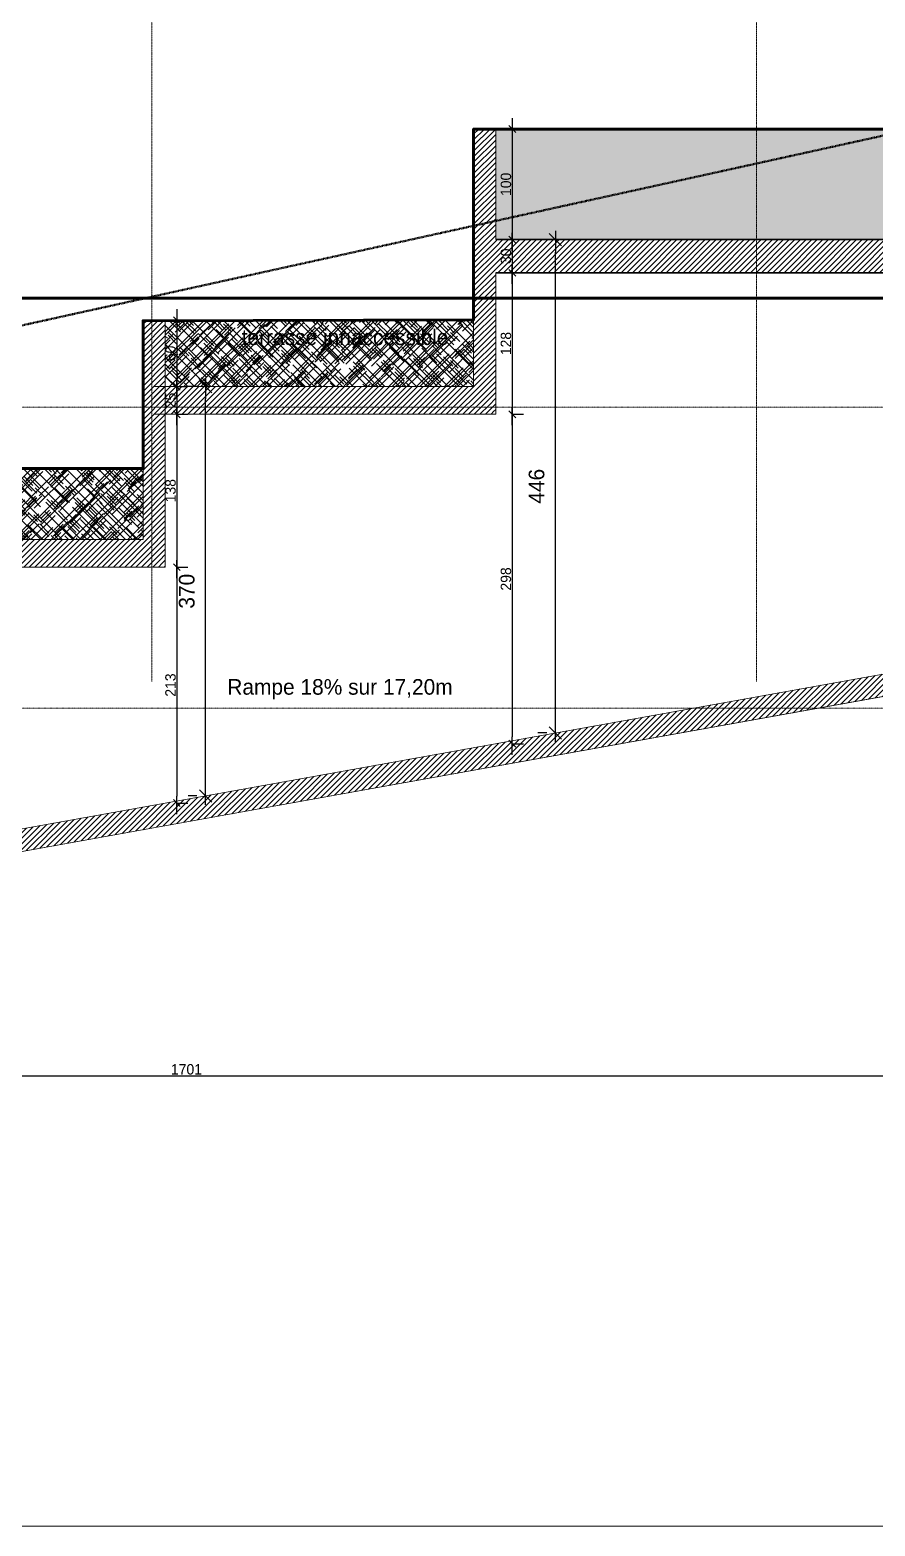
# Model space of a CAD drawing. Header units: millimetres. Extents: x -26249 to 60250, y -21218 to 23336.
# Drawn here: x -4869 to -4105, y 7356 to 8708 of the extents above; entities that cross this region are included whole.
import ezdxf

# ---------------------------------------------------------------- set-up
doc = ezdxf.new("R2010")
doc.units = ezdxf.units.MM
for name, pattern in [('Style de ligne -1', [0.41664, 0.20828, -0.20836]), ('Style de ligne -6', [1.04164, 0.625, -0.20828, 0.06943, -0.13893]), ('VW-01', [0.41656, 0.20828, -0.20828])]:
    doc.linetypes.add(name, pattern=pattern)
for name, color, linetype, lineweight in [('01_murs_coup', 5, 'Continuous', 60), ('B GÈnÈral_Hatch', 7, 'Continuous', 5), ('B Général', 7, 'Continuous', 5), ('C ANNOTATIONS-cotation', 7, 'Continuous', 5), ('C ANNOTATIONS-texte', 7, 'Continuous', 5)]:
    doc.layers.add(name, color=color, linetype=linetype, lineweight=lineweight)
doc.layers.add('C ANNOTATIONS-axes horizontaux', color=1, linetype='Style de ligne -1', lineweight=13, true_color=0xff0000)
doc.styles.add('Arial', font='arial.ttf')
doc.styles.add('Eurostile', font='')
doc.styles.get('Eurostile').set_extended_font_data('Eurostile')
doc.dimstyles.new('100é', dxfattribs={"dimtxt": 20.229601, "dimasz": 6.232178, "dimexe": 10, "dimexo": 25, "dimgap": 1, "dimtad": 1, "dimdec": 1, "dimtxsty": 'Arial', "dimblk": 'VW_SLASH', "dimblk1": 'VW_SLASH', "dimblk2": 'VW_SLASH', "dimcen": 0, "dimdle": 10, "dimazin": 0, "dimtfac": 1, "dimtdec": 1, "dimtix": 1, "dimtmove": 0, "dimatfit": 0, "dimldrblk": 'VW_FILLEDARROW', "dimfxl": 25, "dimfxlon": 1, "dimfrac": 2, "dimtolj": 1, "dimarcsym": 0})
doc.dimstyles.new('Arch', dxfattribs={"dimtxt": 20.229601, "dimasz": 11.224121, "dimexe": 15.875, "dimexo": 7.9375, "dimgap": 7.9375, "dimtad": 1, "dimdec": 1, "dimtxsty": 'Arial', "dimblk": 'VW_SLASH-1', "dimblk1": 'VW_SLASH-1', "dimblk2": 'VW_SLASH-1', "dimcen": 0, "dimdle": 7.9375, "dimazin": 0, "dimtfac": 1, "dimtdec": 1, "dimtix": 1, "dimtmove": 0, "dimatfit": 0, "dimldrblk": 'VW_FILLEDARROW-1', "dimfxl": 1, "dimfrac": 2, "dimtolj": 1, "dimarcsym": 0})
pattern_1 = [(225, (2864.038, 27137.995), (-23.212778, 1.975556), [44.003255, -6.28618]), (225, (2867.619, 27144.786), (3.5471, 28.555677), [18.85854, -31.430896]), (225, (2860.895, 27141.138), (-2.536633, 22.539133), [40.349175, -45.50013]), (225, (2862.433, 27145.774), (-26.400366, -1.257412), [38.97431, -11.315123]), (225, (2857.752, 27144.281), (-12.572359, 12.572359), [11.783446, -2.945862]), (225, (2856.18, 27145.853), (-12.572359, 12.572359), [9.864344, -16.094456]), (225, (2854.609, 27147.425), (-12.572359, 12.572359), []), (225, (2863.853, 27159.726), (-12.572359, 12.572359), [66.77512, -54.63419]), (315, (2857.617, 27141.206), (-24.694444, -4.198056), [44.003455, -6.28621]), (315, (2852.185, 27150.096), (29.633333, -0.987778), [18.858624, -31.43104]), (315, (2863.297, 27142.687), (6.6675, 21.731111), [40.34934, -45.50032]), (315, (2858.111, 27152.071), (-24.941389, -3.704167), [38.97449, -11.315174]), (315, (2855.642, 27157.998), (-16.792222, -11.853333), [11.78373, -2.945933]), (315, (2860.334, 27156.27), (15.804444, 12.841111), [9.864344, -16.094456]), (315, (2862.31, 27157.504), (-18.026944, -10.618611), []), (315, (2859.593, 27164.171), (-14.322778, -14.569722), [66.77531, -54.63435])]
pattern_2 = [(225, (2864.038, 27137.9953), (-2.4253472, 2.64583333), [])]

# ---------------------------------------------------------------- blocks, each defined once
blk = doc.blocks.new('Groupe-207-1')
at = {"layer": 'B Général', "color": 1, "linetype": 'VW-01', "lineweight": 50, "true_color": 0xff0000, "flags": 128}
blk.add_lwpolyline([(4065, 17904.1), (4905, 18095.1), (6679.9, 18463.1), (7279.2, 18595.1), (8570, 18880.1), (8911.4, 18943.1), (10746, 19207.1), (11432.3, 19314.1), (12320, 19448.1), (12871.6, 19554.3)], dxfattribs=at)
blk = doc.blocks.new('axes 2')
at = {"layer": 'B Général', "color": 1, "linetype": 'Style de ligne -6', "lineweight": 13}
for p, q in [((-589.328, -1173.93), (-589.328, 1361.07)), ((-43.328, -1173.93), (-43.328, 1361.07))]:
    blk.add_line(p, q, dxfattribs=at)
at = {"layer": 'C ANNOTATIONS-axes horizontaux', "color": 5, "true_color": 0x0000ff}
for p, q in [((4705, -925.93), (-4705, -925.93)), ((4705, -1197.93), (-4705, -1197.93))]:
    blk.add_line(p, q, dxfattribs=at)
blk = doc.blocks.new('VW_SLASH-1')
at = {"color": 0, "linetype": 'ByBlock', "lineweight": -2}
blk.add_line((0.71, 0), (-1, 0), dxfattribs=at)
at = {"color": 0, "linetype": 'Continuous', "lineweight": 20, "flags": 128}
blk.add_lwpolyline([(0.5, 0.5), (-0.5, -0.5)], dxfattribs=at)
blk = doc.blocks.new('*D147')
at = {"layer": 'C ANNOTATIONS-cotation', "color": 0, "linetype": 'Continuous', "lineweight": -2, "transparency": 16777216}
for p, q in [((-4717.9, 8385.9), (-4725.8, 8385.9)), ((-4710, 8027.2), (-4710, 8374.7)), ((-4717.9, 8015.9), (-4725.8, 8015.9))]:
    blk.add_line(p, q, dxfattribs=at)
at = {"layer": 'Defpoints', "color": 0, "linetype": 'Continuous', "transparency": 16777216}
for p in [(-4710, 8385.9), (-4710, 8385.9), (-4710, 8015.9)]:
    blk.add_point(p, dxfattribs=at)
at = {"layer": 'C ANNOTATIONS-cotation', "color": 0, "linetype": 'Continuous', "lineweight": -2, "transparency": 16777216, "xscale": 11.22412109375, "yscale": 11.22412109375, "zscale": 11.22412109375}
for p, rotation in [((-4710, 8385.9), 90), ((-4710, 8015.9), 270)]:
    blk.add_blockref('VW_SLASH-1', p, dxfattribs=dict(at, rotation=rotation))
at = {"layer": 'C ANNOTATIONS-cotation', "color": 0, "linetype": 'Continuous', "lineweight": 5, "transparency": 16777216, "insert": (-4727, 8200.9), "char_height": 14.12, "attachment_point": 5, "rotation": 90, "style": 'Eurostile'}
blk.add_mtext('\\A1;370', dxfattribs=at)
blk = doc.blocks.new('VW_FILLEDARROW-1')
at = {"linetype": 'Continuous', "lineweight": 0}
blk.add_hatch(color=0, dxfattribs=at).paths.add_polyline_path([(-1.41, 0.38), (0, 0), (-1.41, -0.38)])
at = {"color": 0, "linetype": 'Continuous', "lineweight": 5, "flags": 128}
blk.add_lwpolyline([(-1.41, 0.38), (0, 0), (-1.41, -0.38)], close=True, dxfattribs=at)
blk = doc.blocks.new('*D148')
at = {"layer": 'C ANNOTATIONS-cotation', "color": 0, "linetype": 'Continuous', "lineweight": -2, "transparency": 16777216}
for p, q in [((-4401.9, 8518.7), (-4409.8, 8518.7)), ((-4394, 8084), (-4394, 8507.5)), ((-4401.9, 8072.8), (-4409.8, 8072.8))]:
    blk.add_line(p, q, dxfattribs=at)
at = {"layer": 'Defpoints', "color": 0, "linetype": 'Continuous', "transparency": 16777216}
for p in [(-4394, 8518.7), (-4394, 8518.7), (-4394, 8072.8)]:
    blk.add_point(p, dxfattribs=at)
at = {"layer": 'C ANNOTATIONS-cotation', "color": 0, "linetype": 'Continuous', "lineweight": -2, "transparency": 16777216, "xscale": 11.22412109375, "yscale": 11.22412109375, "zscale": 11.22412109375}
for p, rotation in [((-4394, 8518.7), 90), ((-4394, 8072.8), 270)]:
    blk.add_blockref('VW_SLASH-1', p, dxfattribs=dict(at, rotation=rotation))
at = {"layer": 'C ANNOTATIONS-cotation', "color": 0, "linetype": 'Continuous', "lineweight": 5, "transparency": 16777216, "insert": (-4411, 8295.8), "char_height": 14.12, "attachment_point": 5, "rotation": 90, "style": 'Eurostile'}
blk.add_mtext('\\A1;446', dxfattribs=at)
blk = doc.blocks.new('VW_SLASH')
at = {"color": 0, "linetype": 'ByBlock', "lineweight": -2}
blk.add_line((1.6, 0), (-1, 0), dxfattribs=at)
at = {"color": 0, "linetype": 'Continuous', "lineweight": 20, "flags": 128}
blk.add_lwpolyline([(0.5, 0.5), (-0.5, -0.5)], dxfattribs=at)
blk = doc.blocks.new('*D169')
at = {"layer": 'C ANNOTATIONS-cotation', "color": 0, "linetype": 'Continuous', "lineweight": -2, "transparency": 16777216}
for p, q in [((-4736, 8222.7), (-4726, 8222.7)), ((-4736, 8216.5), (-4736, 8015.6)), ((-4736, 8009.4), (-4726, 8009.4))]:
    blk.add_line(p, q, dxfattribs=at)
at = {"layer": 'Defpoints', "color": 0, "linetype": 'Continuous', "transparency": 16777216}
for p in [(-4746.4, 8222.7), (-4746.4, 8009.4), (-4736, 8009.4)]:
    blk.add_point(p, dxfattribs=at)
at = {"layer": 'C ANNOTATIONS-cotation', "color": 0, "linetype": 'Continuous', "lineweight": -2, "transparency": 16777216, "xscale": 6.232177734375, "yscale": 6.232177734375, "zscale": 6.232177734375}
for p, rotation in [((-4736, 8222.7), 90), ((-4736, 8009.4), 270)]:
    blk.add_blockref('VW_SLASH', p, dxfattribs=dict(at, rotation=rotation))
at = {"layer": 'C ANNOTATIONS-cotation', "color": 0, "linetype": 'Continuous', "lineweight": 5, "transparency": 16777216, "insert": (-4741.7, 8116.1), "char_height": 9.41, "attachment_point": 5, "rotation": 90, "style": 'Eurostile'}
blk.add_mtext('\\A1;213', dxfattribs=at)
blk = doc.blocks.new('VW_FILLEDARROW')
at = {"linetype": 'Continuous', "lineweight": 0}
blk.add_hatch(color=0, dxfattribs=at).paths.add_polyline_path([(-1.6, 0.43), (0, 0), (-1.6, -0.43)])
at = {"color": 0, "linetype": 'Continuous', "lineweight": 5, "flags": 128}
blk.add_lwpolyline([(-1.6, 0.43), (0, 0), (-1.6, -0.43)], close=True, dxfattribs=at)
blk = doc.blocks.new('*D170')
at = {"layer": 'C ANNOTATIONS-cotation', "color": 0, "linetype": 'Continuous', "lineweight": -2, "transparency": 16777216}
for p, q in [((-4736, 8360.9), (-4726, 8360.9)), ((-4736, 8354.7), (-4736, 8229)), ((-4736, 8222.7), (-4726, 8222.7))]:
    blk.add_line(p, q, dxfattribs=at)
at = {"layer": 'Defpoints', "color": 0, "linetype": 'Continuous', "transparency": 16777216}
for p in [(-4746.4, 8360.9), (-4746.4, 8222.7), (-4736, 8222.7)]:
    blk.add_point(p, dxfattribs=at)
at = {"layer": 'C ANNOTATIONS-cotation', "color": 0, "linetype": 'Continuous', "lineweight": -2, "transparency": 16777216, "xscale": 6.232177734375, "yscale": 6.232177734375, "zscale": 6.232177734375}
for p, rotation in [((-4736, 8360.9), 90), ((-4736, 8222.7), 270)]:
    blk.add_blockref('VW_SLASH', p, dxfattribs=dict(at, rotation=rotation))
at = {"layer": 'C ANNOTATIONS-cotation', "color": 0, "linetype": 'Continuous', "lineweight": 5, "transparency": 16777216, "insert": (-4741.7, 8291.8), "char_height": 9.41, "attachment_point": 5, "rotation": 90, "style": 'Eurostile'}
blk.add_mtext('\\A1;138', dxfattribs=at)
blk = doc.blocks.new('*D171')
at = {"layer": 'C ANNOTATIONS-cotation', "color": 0, "linetype": 'Continuous', "lineweight": -2, "transparency": 16777216}
for p, q in [((-4736, 8385.9), (-4726, 8385.9)), ((-4736, 8379.7), (-4736, 8367.1)), ((-4736, 8360.9), (-4726, 8360.9))]:
    blk.add_line(p, q, dxfattribs=at)
at = {"layer": 'Defpoints', "color": 0, "linetype": 'Continuous', "transparency": 16777216}
for p in [(-4746.4, 8385.9), (-4746.4, 8360.9), (-4736, 8360.9)]:
    blk.add_point(p, dxfattribs=at)
at = {"layer": 'C ANNOTATIONS-cotation', "color": 0, "linetype": 'Continuous', "lineweight": -2, "transparency": 16777216, "xscale": 6.232177734375, "yscale": 6.232177734375, "zscale": 6.232177734375}
for p, rotation in [((-4736, 8385.9), 90), ((-4736, 8360.9), 270)]:
    blk.add_blockref('VW_SLASH', p, dxfattribs=dict(at, rotation=rotation))
at = {"layer": 'C ANNOTATIONS-cotation', "color": 0, "linetype": 'Continuous', "lineweight": 5, "transparency": 16777216, "insert": (-4741.7, 8373.4), "char_height": 9.41, "attachment_point": 5, "rotation": 90, "style": 'Eurostile'}
blk.add_mtext('\\A1;25', dxfattribs=at)
blk = doc.blocks.new('*D172')
at = {"layer": 'C ANNOTATIONS-cotation', "color": 0, "linetype": 'Continuous', "lineweight": -2, "transparency": 16777216}
for p, q in [((-4736, 8445.9), (-4726, 8445.9)), ((-4736, 8439.7), (-4736, 8392.1)), ((-4736, 8385.9), (-4726, 8385.9))]:
    blk.add_line(p, q, dxfattribs=at)
at = {"layer": 'Defpoints', "color": 0, "linetype": 'Continuous', "transparency": 16777216}
for p in [(-4746.4, 8445.9), (-4746.4, 8385.9), (-4736, 8385.9)]:
    blk.add_point(p, dxfattribs=at)
at = {"layer": 'C ANNOTATIONS-cotation', "color": 0, "linetype": 'Continuous', "lineweight": -2, "transparency": 16777216, "xscale": 6.232177734375, "yscale": 6.232177734375, "zscale": 6.232177734375}
for p, rotation in [((-4736, 8445.9), 90), ((-4736, 8385.9), 270)]:
    blk.add_blockref('VW_SLASH', p, dxfattribs=dict(at, rotation=rotation))
at = {"layer": 'C ANNOTATIONS-cotation', "color": 0, "linetype": 'Continuous', "lineweight": 5, "transparency": 16777216, "insert": (-4741.7, 8415.9), "char_height": 9.41, "attachment_point": 5, "rotation": 90, "style": 'Eurostile'}
blk.add_mtext('\\A1;60', dxfattribs=at)
blk = doc.blocks.new('*D173')
at = {"layer": 'C ANNOTATIONS-cotation', "color": 0, "linetype": 'Continuous', "lineweight": -2, "transparency": 16777216}
for p, q in [((-4433, 8360.9), (-4423, 8360.9)), ((-4433, 8354.7), (-4433, 8069.3)), ((-4433, 8063.1), (-4423, 8063.1))]:
    blk.add_line(p, q, dxfattribs=at)
at = {"layer": 'Defpoints', "color": 0, "linetype": 'Continuous', "transparency": 16777216}
for p in [(-4447.9, 8360.9), (-4447.9, 8063.1), (-4433, 8063.1)]:
    blk.add_point(p, dxfattribs=at)
at = {"layer": 'C ANNOTATIONS-cotation', "color": 0, "linetype": 'Continuous', "lineweight": -2, "transparency": 16777216, "xscale": 6.232177734375, "yscale": 6.232177734375, "zscale": 6.232177734375}
for p, rotation in [((-4433, 8360.9), 90), ((-4433, 8063.1), 270)]:
    blk.add_blockref('VW_SLASH', p, dxfattribs=dict(at, rotation=rotation))
at = {"layer": 'C ANNOTATIONS-cotation', "color": 0, "linetype": 'Continuous', "lineweight": 5, "transparency": 16777216, "insert": (-4438.7, 8212), "char_height": 9.41, "attachment_point": 5, "rotation": 90, "style": 'Eurostile'}
blk.add_mtext('\\A1;298', dxfattribs=at)
blk = doc.blocks.new('*D174')
at = {"layer": 'C ANNOTATIONS-cotation', "color": 0, "linetype": 'Continuous', "lineweight": -2, "transparency": 16777216}
for p, q in [((-4433, 8488.7), (-4423, 8488.7)), ((-4433, 8482.5), (-4433, 8367.1)), ((-4433, 8360.9), (-4423, 8360.9))]:
    blk.add_line(p, q, dxfattribs=at)
at = {"layer": 'Defpoints', "color": 0, "linetype": 'Continuous', "transparency": 16777216}
for p in [(-4447.9, 8488.7), (-4447.9, 8360.9), (-4433, 8360.9)]:
    blk.add_point(p, dxfattribs=at)
at = {"layer": 'C ANNOTATIONS-cotation', "color": 0, "linetype": 'Continuous', "lineweight": -2, "transparency": 16777216, "xscale": 6.232177734375, "yscale": 6.232177734375, "zscale": 6.232177734375}
for p, rotation in [((-4433, 8488.7), 90), ((-4433, 8360.9), 270)]:
    blk.add_blockref('VW_SLASH', p, dxfattribs=dict(at, rotation=rotation))
at = {"layer": 'C ANNOTATIONS-cotation', "color": 0, "linetype": 'Continuous', "lineweight": 5, "transparency": 16777216, "insert": (-4438.7, 8424.8), "char_height": 9.41, "attachment_point": 5, "rotation": 90, "style": 'Eurostile'}
blk.add_mtext('\\A1;128', dxfattribs=at)
blk = doc.blocks.new('*D175')
at = {"layer": 'C ANNOTATIONS-cotation', "color": 0, "linetype": 'Continuous', "lineweight": -2, "transparency": 16777216}
for p, q in [((-4433, 8518.7), (-4423, 8518.7)), ((-4433, 8512.5), (-4433, 8495)), ((-4433, 8488.7), (-4423, 8488.7))]:
    blk.add_line(p, q, dxfattribs=at)
at = {"layer": 'Defpoints', "color": 0, "linetype": 'Continuous', "transparency": 16777216}
for p in [(-4447.9, 8518.7), (-4447.9, 8488.7), (-4433, 8488.7)]:
    blk.add_point(p, dxfattribs=at)
at = {"layer": 'C ANNOTATIONS-cotation', "color": 0, "linetype": 'Continuous', "lineweight": -2, "transparency": 16777216, "xscale": 6.232177734375, "yscale": 6.232177734375, "zscale": 6.232177734375}
for p, rotation in [((-4433, 8518.7), 90), ((-4433, 8488.7), 270)]:
    blk.add_blockref('VW_SLASH', p, dxfattribs=dict(at, rotation=rotation))
at = {"layer": 'C ANNOTATIONS-cotation', "color": 0, "linetype": 'Continuous', "lineweight": 5, "transparency": 16777216, "insert": (-4438.7, 8503.7), "char_height": 9.41, "attachment_point": 5, "rotation": 90, "style": 'Eurostile'}
blk.add_mtext('\\A1;30', dxfattribs=at)
blk = doc.blocks.new('*D176')
at = {"layer": 'C ANNOTATIONS-cotation', "color": 0, "linetype": 'Continuous', "lineweight": -2, "transparency": 16777216}
for p, q in [((-4433, 8618.7), (-4423, 8618.7)), ((-4433, 8612.5), (-4433, 8525)), ((-4433, 8518.7), (-4423, 8518.7))]:
    blk.add_line(p, q, dxfattribs=at)
at = {"layer": 'Defpoints', "color": 0, "linetype": 'Continuous', "transparency": 16777216}
for p in [(-4447.9, 8618.7), (-4447.9, 8518.7), (-4433, 8518.7)]:
    blk.add_point(p, dxfattribs=at)
at = {"layer": 'C ANNOTATIONS-cotation', "color": 0, "linetype": 'Continuous', "lineweight": -2, "transparency": 16777216, "xscale": 6.232177734375, "yscale": 6.232177734375, "zscale": 6.232177734375}
for p, rotation in [((-4433, 8618.7), 90), ((-4433, 8518.7), 270)]:
    blk.add_blockref('VW_SLASH', p, dxfattribs=dict(at, rotation=rotation))
at = {"layer": 'C ANNOTATIONS-cotation', "color": 0, "linetype": 'Continuous', "lineweight": 5, "transparency": 16777216, "insert": (-4438.7, 8568.7), "char_height": 9.41, "attachment_point": 5, "rotation": 90, "style": 'Eurostile'}
blk.add_mtext('\\A1;100', dxfattribs=at)
blk = doc.blocks.new('*D181')
at = {"layer": 'C ANNOTATIONS-cotation', "color": 0, "linetype": 'Continuous', "lineweight": -2, "transparency": 16777216}
for p, q in [((-5577.7, 7788), (-5577.7, 7753)), ((-3876.9, 7788), (-3876.9, 7753)), ((-5571.5, 7763), (-3883.1, 7763))]:
    blk.add_line(p, q, dxfattribs=at)
at = {"layer": 'Defpoints', "color": 0, "linetype": 'Continuous', "transparency": 16777216}
for p in [(-3876.9, 8165.9), (-5577.7, 7859.7), (-3876.9, 7763)]:
    blk.add_point(p, dxfattribs=at)
at = {"layer": 'C ANNOTATIONS-cotation', "color": 0, "linetype": 'Continuous', "lineweight": -2, "transparency": 16777216, "xscale": 6.232177734375, "yscale": 6.232177734375, "zscale": 6.232177734375, "rotation": 180}
blk.add_blockref('VW_SLASH', (-5577.7, 7763), dxfattribs=at)
at = {"layer": 'C ANNOTATIONS-cotation', "color": 0, "linetype": 'Continuous', "lineweight": -2, "transparency": 16777216, "xscale": 6.232177734375, "yscale": 6.232177734375, "zscale": 6.232177734375}
blk.add_blockref('VW_SLASH', (-3876.9, 7763), dxfattribs=at)
at = {"layer": 'C ANNOTATIONS-cotation', "color": 0, "linetype": 'Continuous', "lineweight": 5, "transparency": 16777216, "insert": (-4727.3, 7768.7), "char_height": 9.41, "attachment_point": 5, "style": 'Eurostile'}
blk.add_mtext('\\A1;1701', dxfattribs=at)

msp = doc.modelspace()

# ---------------------------------------------------------------- hatches: boundary and pattern name
at = {"layer": 'B GÈnÈral_Hatch', "linetype": 'Continuous', "lineweight": 5}
h = msp.add_hatch(dxfattribs=at)
h.set_pattern_fill('50_BETON', angle=180, style=0, pattern_type=2)
h.set_pattern_definition(pattern_2)
h.paths.add_polyline_path([(-4467.882, 8385.887), (-4447.882, 8360.887), (-4447.882, 8618.726), (-4467.882, 8618.726)])
at = {"layer": 'B GÈnÈral_Hatch', "linetype": 'Continuous', "lineweight": 5, "true_color": 0x994c00}
h = msp.add_hatch(dxfattribs=at)
h.set_pattern_fill('H_VEGETAL 3', color=34, angle=180, style=0, pattern_type=2)
h.set_pattern_definition(pattern_1)
h.paths.add_polyline_path([(-4447.882, 8618.726), (-4447.882, 8518.726), (-3347.85, 8518.726), (-3347.85, 8618.726)])
at = {"layer": 'B GÈnÈral_Hatch', "linetype": 'Continuous', "lineweight": 5}
h = msp.add_hatch(dxfattribs=at)
h.set_pattern_fill('50_BETON', angle=180, style=0, pattern_type=2)
h.set_pattern_definition(pattern_2)
h.paths.add_polyline_path([(-3327.85, 8488.726), (-3347.85, 8518.726), (-4447.882, 8518.726), (-4447.882, 8488.726)])
h = msp.add_hatch(dxfattribs=at)
h.set_pattern_fill('50_BETON', angle=180, style=0, pattern_type=2)
h.set_pattern_definition(pattern_2)
h.paths.add_polyline_path([(-4766.446, 8247.743), (-4746.446, 8222.743), (-4746.446, 8445.452), (-4766.446, 8445.452)])
at = {"layer": 'B GÈnÈral_Hatch', "linetype": 'Continuous', "lineweight": 5, "true_color": 0x994c00}
h = msp.add_hatch(dxfattribs=at)
h.set_pattern_fill('H_VEGETAL 3', color=34, angle=180, style=0, pattern_type=2)
h.set_pattern_definition(pattern_1)
h.paths.add_polyline_path([(-4467.882, 8385.887), (-4746.446, 8385.887), (-4746.446, 8445.887), (-4467.882, 8445.887)])
at = {"layer": 'B GÈnÈral_Hatch', "linetype": 'Continuous', "lineweight": 5}
h = msp.add_hatch(dxfattribs=at)
h.set_pattern_fill('50_BETON', angle=180, style=0, pattern_type=2)
h.set_pattern_definition(pattern_2)
h.paths.add_polyline_path([(-4447.882, 8360.887), (-4467.882, 8385.887), (-4756.446, 8385.887), (-4756.446, 8360.887)])
at = {"layer": 'B GÈnÈral_Hatch', "linetype": 'Continuous', "lineweight": 5, "true_color": 0x994c00}
h = msp.add_hatch(dxfattribs=at)
h.set_pattern_fill('H_VEGETAL 3', color=34, angle=180, style=0, pattern_type=2)
h.set_pattern_definition(pattern_1)
h.paths.add_polyline_path([(-5378.974, 8311.713), (-4766.446, 8311.713), (-4766.446, 8247.743), (-5378.974, 8247.743)])
at = {"layer": 'B GÈnÈral_Hatch', "linetype": 'Continuous', "lineweight": 5}
h = msp.add_hatch(dxfattribs=at)
h.set_pattern_fill('50_BETON', angle=180, style=0, pattern_type=2)
h.set_pattern_definition(pattern_2)
h.paths.add_polyline_path([(-4746.446, 8222.743), (-4766.446, 8247.743), (-5378.974, 8247.743), (-5378.974, 8222.743)])
h = msp.add_hatch(dxfattribs=at)
h.set_pattern_fill('50_BETON', angle=180, style=0, pattern_type=2)
h.set_pattern_definition(pattern_2)
h.paths.add_polyline_path([(-3875.106, 8145.888), (-3876.891, 8165.888), (-5582.447, 7858.888), (-5580.661, 7838.888)])

# ---------------------------------------------------------------- linework, layer by layer
at = {"layer": '01_murs_coup'}
msp.add_line((187.222, 8465.888), (-11650.973, 8465.888), dxfattribs=at)
at = {"layer": 'B Général', "color": 7, "linetype": 'Continuous', "lineweight": 18}
for p, q in [((-4467.882, 8618.726), (-4467.882, 8385.887)), ((-4447.882, 8618.726), (-4447.882, 8518.726)), ((-4447.882, 8488.726), (-4447.882, 8360.887)), ((-4766.446, 8445.452), (-4766.446, 8247.743)), ((-4746.446, 8445.452), (-4746.446, 8222.743)), ((-4756.446, 8385.887), (-4467.882, 8385.887)), ((-4756.446, 8360.887), (-4447.882, 8360.887)), ((-5378.974, 8247.743), (-4766.446, 8247.743)), ((-5378.974, 8222.743), (-4746.446, 8222.743)), ((-5582.447, 7858.888), (-3876.891, 8165.888)), ((-5580.661, 7838.888), (-3875.106, 8145.888))]:
    msp.add_line(p, q, dxfattribs=at)
at = {"layer": 'B Général', "color": 7, "linetype": 'Continuous', "lineweight": 5}
for p, q in [((-4467.882, 8618.726), (-4467.882, 8385.887)), ((-4467.882, 8618.726), (-4447.882, 8618.726)), ((-4447.882, 8618.726), (-4447.882, 8518.726)), ((-4447.882, 8518.726), (-3347.85, 8518.726)), ((-4447.882, 8488.726), (-3327.85, 8488.726)), ((-4447.882, 8488.726), (-4447.882, 8360.887)), ((-4766.446, 8445.452), (-4766.446, 8247.743)), ((-4766.446, 8445.452), (-4746.446, 8445.452)), ((-4746.446, 8445.452), (-4746.446, 8222.743)), ((-4756.446, 8385.887), (-4467.882, 8385.887)), ((-4756.446, 8360.887), (-4447.882, 8360.887)), ((-4766.446, 8311.713), (-5172.446, 8311.713)), ((-5378.974, 8247.743), (-4766.446, 8247.743)), ((-5378.974, 8222.743), (-4746.446, 8222.743)), ((-5582.447, 7858.888), (-3876.891, 8165.888)), ((-5580.661, 7838.888), (-3875.106, 8145.888))]:
    msp.add_line(p, q, dxfattribs=at)
at = {"layer": 'B Général', "color": 7, "linetype": 'Continuous', "lineweight": 35}
for p, q in [((-4447.882, 8518.726), (-3347.85, 8518.726)), ((-4447.882, 8488.726), (-3327.85, 8488.726))]:
    msp.add_line(p, q, dxfattribs=at)
at = {"layer": 'B Général', "color": 7, "linetype": 'Continuous', "lineweight": 5, "flags": 128}
msp.add_lwpolyline([(-6196.656, 7858.887), (-7862.975, 7558.888), (-9080.407, 7558.887), (-9080.407, 7355.888), (359.662, 7355.888), (359.662, 9386.213), (260.894, 9384.204), (260.894, 9369.204), (-78.984, 9377.671), (-93.704, 9377.385), (-381.306, 9364.971), (-558.769, 9368.328), (-782.516, 9363.971), (-782.516, 9364.971), (-868.098, 9351.888), (-983.134, 9317.615), (-983.134, 8445.888), (-1693.398, 8445.888), (-3361.85, 8145.887), (-3875.106, 8145.888), (-5580.661, 7838.888)], dxfattribs=at)
at = {"layer": 'B Général', "color": 7, "linetype": 'Continuous', "lineweight": 70, "flags": 128}
msp.add_lwpolyline([(-2347.927, 8748.887), (-3347.85, 8748.887), (-3347.85, 8618.726), (-4467.882, 8618.726), (-4467.882, 8446.31), (-4766.446, 8445.452), (-4766.446, 8311.713), (-5172.446, 8311.713)], dxfattribs=at)
at = {"layer": 'B Général', "color": 7, "linetype": 'Continuous', "lineweight": 5, "flags": 128}
for points in [[(-4447.882, 8618.726), (-4447.882, 8518.726), (-3347.85, 8518.726), (-3347.85, 8618.726)], [(-4467.882, 8385.887), (-4746.446, 8385.887), (-4746.446, 8445.887), (-4467.882, 8445.887)], [(-5378.974, 8311.713), (-4766.446, 8311.713), (-4766.446, 8247.743), (-5378.974, 8247.743)]]:
    msp.add_lwpolyline(points, close=True, dxfattribs=at)

# ---------------------------------------------------------------- block references
at = {"layer": 'B Général', "color": 7, "xscale": -1}
msp.add_blockref('axes 2', (-4801.775, 9293.245), dxfattribs=at)
at = {"layer": 'B Général', "color": 96, "true_color": 0x007f00, "rotation": 180}
msp.add_blockref('Groupe-207-1', (2864.038, 27137.995), dxfattribs=at)

# ---------------------------------------------------------------- texts
at = {"layer": 'C ANNOTATIONS-texte', "char_height": 14.118, "attachment_point": 1, "line_spacing_factor": 0.894142, "style": 'Eurostile'}
for s, insert, width in [('terrasse innaccessible', (-4677.408, 8437.563), 209.52614), ('Rampe 18% sur 17,20m', (-4690.412, 8121.511), 228.44967)]:
    msp.add_mtext(s, dxfattribs=dict(at, insert=insert, width=width))

# ---------------------------------------------------------------- dimensions: what is measured, and where the dimension line sits
at = {"layer": 'C ANNOTATIONS-cotation', "color": 7, "linetype": 'Continuous', "lineweight": 5}
for p1, p2, distance, picture, middle in [((-4447.882, 8618.726), (-4447.882, 8518.726), 14.92, '*D176', (-4438.668, 8568.726)), ((-4447.882, 8518.726), (-4447.882, 8488.726), 14.92, '*D175', (-4438.668, 8503.726)), ((-4447.882, 8488.726), (-4447.882, 8360.887), 14.92, '*D174', (-4438.668, 8424.807)), ((-4746.446, 8445.887), (-4746.446, 8385.887), 10.484, '*D172', (-4741.668, 8415.887)), ((-4746.446, 8360.887), (-4746.446, 8222.743), 10.484, '*D170', (-4741.668, 8291.815)), ((-4447.882, 8360.887), (-4447.882, 8063.11), 14.92, '*D173', (-4438.668, 8211.998)), ((-4746.446, 8222.743), (-4746.446, 8009.368), 10.484, '*D169', (-4741.668, 8116.055))]:
    dim = msp.add_aligned_dim(p1=p1, p2=p2, distance=distance, dimstyle='100é', override={"dimtxt": 9.412001, "dimdec": 0, "dimpost": '<>', "dimtxsty": 'Eurostile', "dimtmove": 2}, dxfattribs=at)
    dim.commit()
    dim.dimension.update_dxf_attribs({"geometry": picture, "text_midpoint": middle})
at = {"layer": 'C ANNOTATIONS-cotation', "color": 1, "linetype": 'Continuous', "lineweight": 5, "true_color": 0xff0000}
for base, p1, p2, picture, middle in [((-4393.962, 8518.726), (-4393.962, 8072.815), (-4393.962, 8518.726), '*D148', (-4411.021, 8295.771)), ((-4709.962, 8385.887), (-4709.962, 8015.935), (-4709.962, 8385.887), '*D147', (-4727.021, 8200.911))]:
    dim = msp.add_linear_dim(base=base, p1=p1, p2=p2, angle=90, dimstyle='Arch', override={"dimtxt": 14.118001, "dimgap": 10, "dimdec": 0, "dimpost": '<>', "dimtxsty": 'Eurostile', "dimtmove": 2}, dxfattribs=at)
    dim.commit()
    dim.dimension.update_dxf_attribs({"geometry": picture, "text_midpoint": middle})
at = {"layer": 'C ANNOTATIONS-cotation', "color": 7, "linetype": 'Continuous', "lineweight": 5}
for base, p1, p2, angle, override, picture, middle in [((-4735.962, 8360.887), (-4746.446, 8385.887), (-4746.446, 8360.887), 90, {"dimtxt": 9.412001, "dimdec": 0, "dimpost": '<>', "dimtxsty": 'Eurostile', "dimtmove": 2}, '*D171', (-4741.668, 8373.387)), ((-3876.891, 7762.995), (-5577.704, 7859.742), (-3876.891, 8165.888), 180, {"dimtxt": 9.412001, "dimdec": 0, "dimpost": '<>', "dimtxsty": 'Eurostile', "dimse2": 0, "dimtmove": 2}, '*D181', (-4727.298, 7768.701))]:
    dim = msp.add_linear_dim(base=base, p1=p1, p2=p2, angle=angle, dimstyle='100é', override=override, dxfattribs=at)
    dim.commit()
    dim.dimension.update_dxf_attribs({"geometry": picture, "text_midpoint": middle})

doc.saveas('drawing.dxf')
